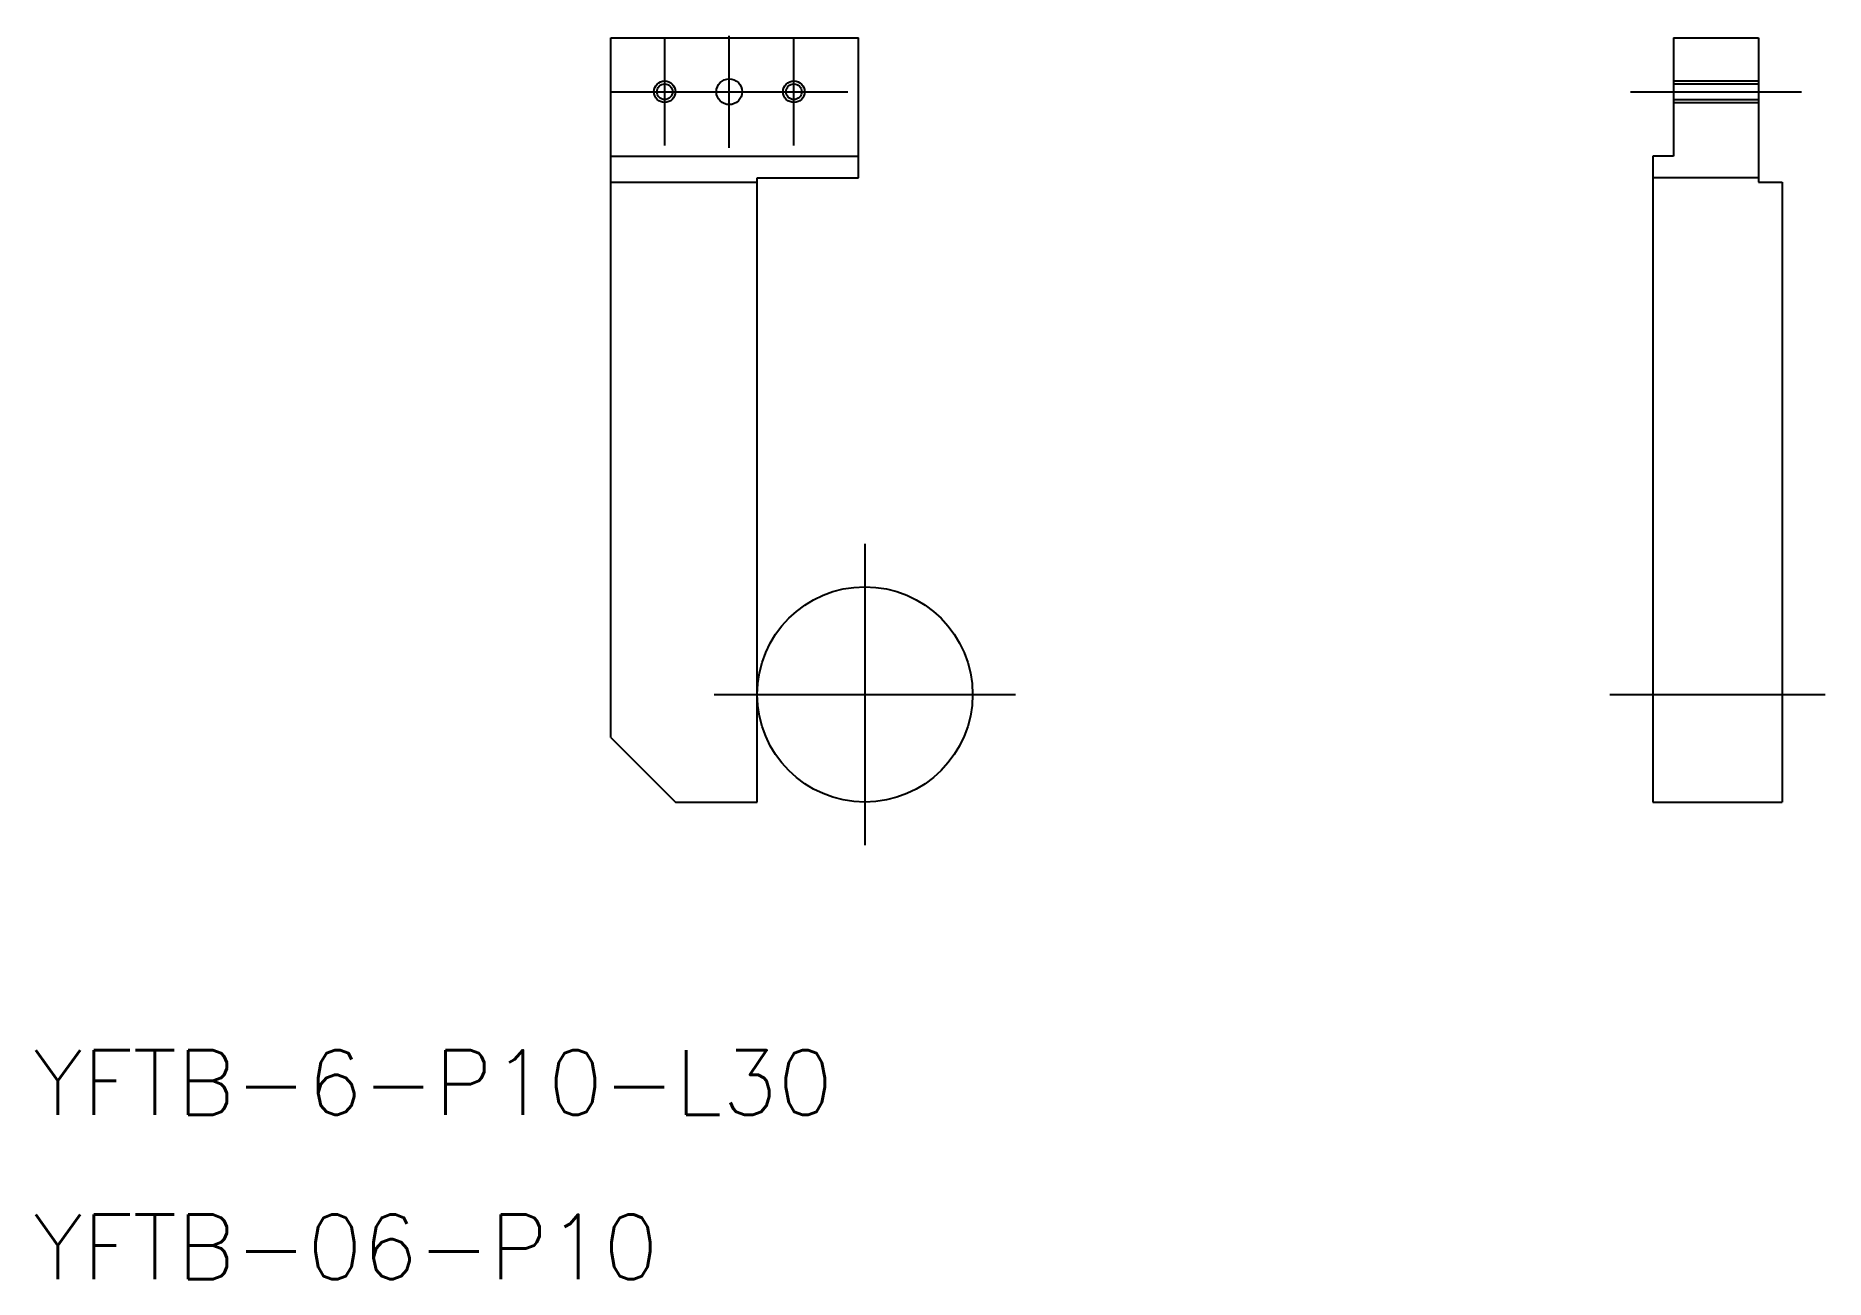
# Model space of a CAD drawing. Extents: x -38.5 to 44.6, y -27.2 to 30.6.
import ezdxf

# ---------------------------------------------------------------- set-up
doc = ezdxf.new("R2010")
doc.units = 0
for name, pattern in [('CENTER', [50.8, 31.75, -6.35, 6.35, -6.35]), ('DASHED', [19.05, 12.7, -6.35]), ('PHANTOM', [63.5, 31.75, -6.35, 6.35, -6.35, 6.35, -6.35])]:
    doc.linetypes.add(name, pattern=pattern)
doc.layers.get('0').update_dxf_attribs({"linetype": 'CONTINUOUS'})
doc.layers.add('CENTER', color=1, linetype='CENTER')
doc.styles.get("Standard").update_dxf_attribs({"font": 'txt.shx', "height": 3, "bigfont": 'bigfont.shx'})

msp = doc.modelspace()

# ---------------------------------------------------------------- linework, layer by layer
at = {"color": 7, "linetype": 'CONTINUOUS'}
for p, q in [((-11.8, -2), (-11.8, 30.5)), ((-11.8, 30.5), (-0.3, 30.5)), ((-0.3, 24), (-0.3, 30.5)), ((37.555, 30.5), (41.505, 30.5)), ((37.555, 30.5), (37.555, 25)), ((41.505, 30.5), (41.505, 23.8)), ((-11.8, 25), (-0.3, 25)), ((36.605, 25), (36.605, -5)), ((37.555, 25), (36.605, 25)), ((-5, -5), (-5, 24)), ((-5, 24), (-0.3, 24)), ((41.505, 24), (36.605, 24)), ((41.505, 23.8), (42.605, 23.8)), ((42.605, 23.8), (42.605, -5)), ((-11.8, -2), (-8.8, -5)), ((-8.8, -5), (-5, -5)), ((36.605, -5), (42.605, -5))]:
    msp.add_line(p, q, dxfattribs=at)
at = {"color": 3, "linetype": 'DASHED'}
for p, q in [((37.555, 28.5), (41.505, 28.5)), ((37.555, 28.364), (41.505, 28.364)), ((37.555, 27.635), (41.505, 27.635)), ((37.555, 27.5), (41.505, 27.5)), ((-11.8, 23.8), (-5, 23.8))]:
    msp.add_line(p, q, dxfattribs=at)
at = {"color": 3, "linetype": 'CONTINUOUS'}
for centre in [(-9.3, 28), (-3.3, 28)]:
    msp.add_circle(centre, 0.5, dxfattribs=at)
at = {"color": 7, "linetype": 'CONTINUOUS'}
for centre, radius in [((-9.3, 28), 0.364), ((-6.3, 28), 0.6), ((-3.3, 28), 0.364)]:
    msp.add_circle(centre, radius, dxfattribs=at)
at = {"color": 3, "linetype": 'PHANTOM'}
msp.add_circle((0, 0), 5, dxfattribs=at)
at = {"layer": 'CENTER', "color": 1, "linetype": 'CENTER'}
for p, q in [((-9.3, 25.5), (-9.3, 30.5)), ((-6.3, 25.4), (-6.3, 30.6)), ((-3.3, 25.5), (-3.3, 30.5)), ((-11.8, 28), (-0.8, 28)), ((35.555, 28), (43.505, 28)), ((0, 7), (0, -7)), ((-7, 0), (7, 0)), ((34.605, 0), (44.605, 0))]:
    msp.add_line(p, q, dxfattribs=at)

# ---------------------------------------------------------------- texts
at = {"color": 7, "linetype": 'CONTINUOUS'}
for s, p in [('YFTB-6-P10-L30', (-38.641, -19.529)), ('YFTB-06-P10', (-38.641, -27.168))]:
    msp.add_text(s, height=3, dxfattribs=at).set_placement(p)

doc.saveas('drawing.dxf')
